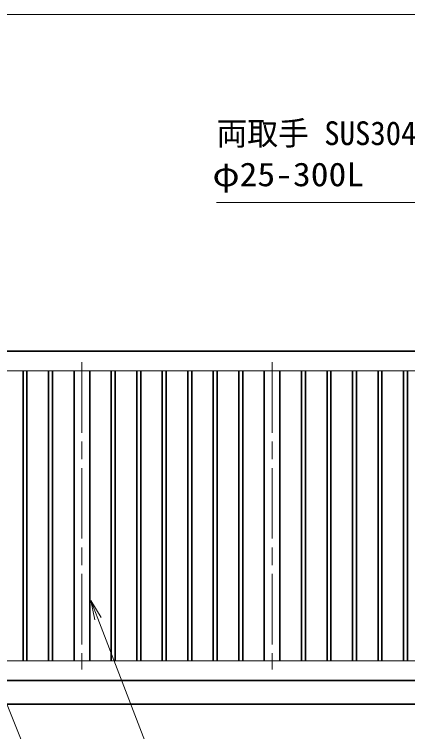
# Model space of a CAD drawing. Units: millimetres, scale not verified. Extents: x -11880 to 11880, y -8400 to 8400.
# Drawn here: x -3591 to -1586, y -1038 to 2622 of the extents above; entities that cross this region are included whole.
import ezdxf
from ezdxf.enums import TextEntityAlignment as Align

# ---------------------------------------------------------------- set-up
doc = ezdxf.new("R2010")
doc.units = ezdxf.units.MM
doc.header["$LTSCALE"] = 30
doc.linetypes.add('USER1', pattern=[18, 12, -1.5, 3, -1.5])
for name, color, linetype, lineweight in [('0-1_軸線', 200, 'USER1', 15), ('0-2_外形線', 7, 'Continuous', 35), ('0-4_寸法線', 4, 'Continuous', 18), ('0-5_0', 7, 'Continuous', 18)]:
    doc.layers.add(name, color=color, linetype=linetype, lineweight=lineweight)
doc.styles.add('ＭＳ ゴシック', font='')
doc.styles.get('ＭＳ ゴシック').set_extended_font_data('MS Gothic')

# ---------------------------------------------------------------- blocks, each defined once
blk = doc.blocks.new('S30')
at = {"layer": '0-4_寸法線'}
for points in [[(5161022.3, 86206849.8), (5132543.9, 86206849.8), (5116802.1, 86246267.8), (5115689.5, 86249053.9)], [(5117266.5, 86246453.2), (5115689.5, 86249053.9), (5116337.8, 86246082.4)]]:
    blk.add_lwpolyline(points, dxfattribs=at)
at = {"layer": '0-4_寸法線', "color": 254, "style": 'ＭＳ ゴシック'}
for s, width, p in [('SUS304 HL', 1.15, (5136311.9, 86214550.3)), ('100x50x2t', 1.2, (5135879.9, 86208250.3))]:
    blk.add_text(s, height=3637, dxfattribs=dict(at, width=width)).set_placement(p, align=Align.BOTTOM_LEFT)
blk = doc.blocks.new('S32')
at = {"layer": '0-4_寸法線'}
for points in [[(5173427.2, 86222379), (5144948.8, 86222379), (5131605.3, 86257150.1), (5130530.5, 86259950.9)], [(5132072.1, 86257329.2), (5130530.5, 86259950.9), (5131138.5, 86256970.9)]]:
    blk.add_lwpolyline(points, dxfattribs=at)
at = {"layer": '0-4_寸法線', "color": 254, "style": 'ＭＳ ゴシック'}
for s, width, p in [('SUS304 HL', 1.15, (5148716.8, 86230079.6)), ('80x40x2t', 1.2, (5148716.8, 86223779.6))]:
    blk.add_text(s, height=3637, dxfattribs=dict(at, width=width)).set_placement(p, align=Align.BOTTOM_LEFT)
blk = doc.blocks.new('S41')
at = {"layer": '0-4_寸法線'}
for points in [[(5149731.2, 86320833.8), (5201307.2, 86320833.8), (5215498, 86286746.4), (5216651, 86283976.8)], [(5215036.4, 86286554.2), (5216651, 86283976.8), (5215959.6, 86286938.6)]]:
    blk.add_lwpolyline(points, dxfattribs=at)
at = {"layer": '0-4_寸法線', "color": 254, "style": 'ＭＳ ゴシック'}
for s, width, p in [('両取手 SUS304（＃400）', 0.95, (5149731.2, 86328534.4)), ('φ25-300L', 1.1, (5149126.4, 86322234.4))]:
    blk.add_text(s, height=3637, dxfattribs=dict(at, width=width)).set_placement(p, align=Align.BOTTOM_LEFT)

msp = doc.modelspace()

# ---------------------------------------------------------------- linework, layer by layer
at = {"layer": '0-1_軸線'}
for p, q in [((-3246.96, 847.18), (-3246.96, -720.82)), ((-2276.96, 847.18), (-2276.96, -720.82))]:
    msp.add_line(p, q, dxfattribs=at)
at = {"layer": '0-2_外形線'}
for p, q in [((-3546.96, 803.18), (-3546.96, -676.82)), ((-3526.96, -676.82), (-3526.96, 803.18)), ((-3416.96, 803.18), (-3416.96, -676.82)), ((-3396.96, -676.82), (-3396.96, 803.18)), ((-3286.96, 803.18), (-3286.96, -676.82)), ((-3206.96, 803.18), (-3206.96, -676.82)), ((-3096.96, 803.18), (-3096.96, -676.82)), ((-3076.96, -676.82), (-3076.96, 803.18)), ((-2966.96, 803.18), (-2966.96, -676.82)), ((-2946.96, -676.82), (-2946.96, 803.18)), ((-2836.96, 803.18), (-2836.96, -676.82)), ((-2816.96, -676.82), (-2816.96, 803.18)), ((-2706.96, 803.18), (-2706.96, -676.82)), ((-2686.96, -676.82), (-2686.96, 803.18)), ((-2576.96, 803.18), (-2576.96, -676.82)), ((-2556.96, -676.82), (-2556.96, 803.18)), ((-2446.96, 803.18), (-2446.96, -676.82)), ((-2426.96, -676.82), (-2426.96, 803.18)), ((-2316.96, 803.18), (-2316.96, -676.82)), ((-2236.96, 803.18), (-2236.96, -676.82)), ((-2126.96, 803.18), (-2126.96, -676.82)), ((-2106.96, -676.82), (-2106.96, 803.18)), ((-1996.96, 803.18), (-1996.96, -676.82)), ((-1976.96, -676.82), (-1976.96, 803.18)), ((-1866.96, 803.18), (-1866.96, -676.82)), ((-1846.96, -676.82), (-1846.96, 803.18)), ((-1736.96, 803.18), (-1736.96, -676.82)), ((-1716.96, -676.82), (-1716.96, 803.18)), ((-1606.96, 803.18), (-1606.96, -676.82)), ((-1586.96, -676.82), (-1586.96, 803.18)), ((-276.96, -776.82), (-4276.96, -776.82)), ((-5021.96, -896.82), (4468.04, -896.82))]:
    msp.add_line(p, q, dxfattribs=at)
msp.add_lwpolyline([(-4276.96, 903.18), (-276.96, 903.18), (-276.96, 35.68)], dxfattribs=at)
at = {"layer": '0-4_寸法線'}
msp.add_line((-276.96, 2621.74), (-4276.96, 2621.74), dxfattribs=at)
at = {"layer": '0-5_0'}
msp.add_line((-376.96, 803.18), (-4176.96, 803.18), dxfattribs=at)
msp.add_lwpolyline([(-4176.96, 803.18), (-4176.96, -676.82), (-376.96, -676.82), (-376.96, -456.32)], dxfattribs=at)

# ---------------------------------------------------------------- block references
at = {"layer": '0-4_寸法線', "xscale": 0.03333333, "yscale": 0.03333333}
for name in ['S41', 'S32', 'S30']:
    msp.add_blockref(name, (-174218.27, -2875699.17), dxfattribs=at)

doc.saveas('drawing.dxf')
